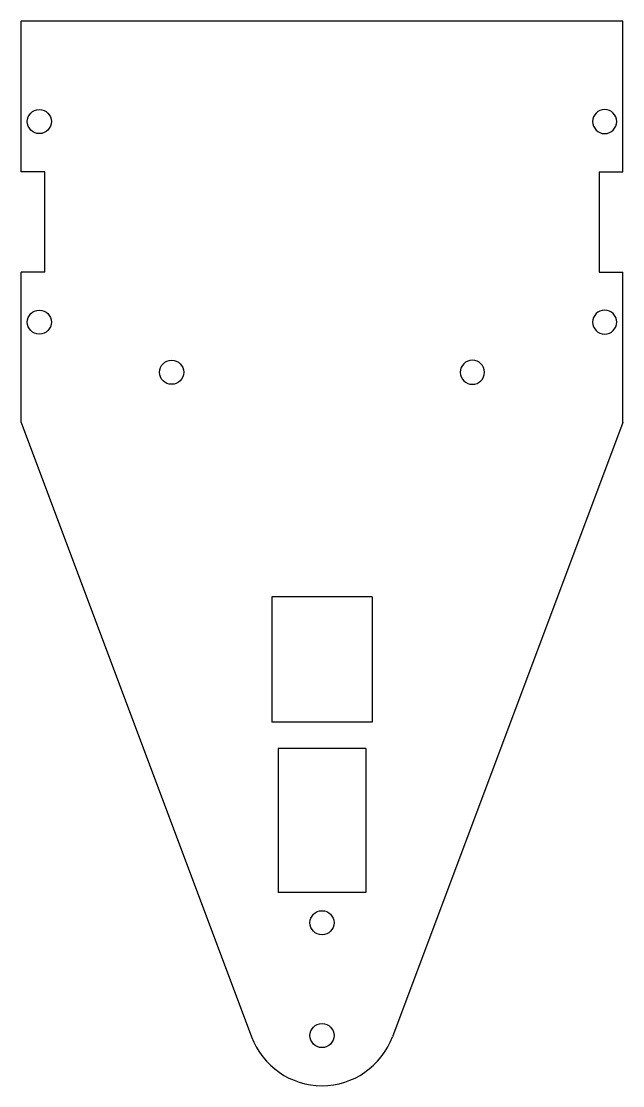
# Model space of a CAD drawing. Extents: x -3 to 0, y 0.69 to 6.
import ezdxf

# ---------------------------------------------------------------- set-up
doc = ezdxf.new("R2010")
doc.units = 0
doc.header["$MEASUREMENT"] = 0
doc.layers.add('VISIBLE', color=7, linetype='CONTINUOUS')

msp = doc.modelspace()

# ---------------------------------------------------------------- linework, layer by layer
at = {"layer": 'VISIBLE'}
for p, q in [((0, 6, 0.117), (-3, 6, 0.117)), ((-3, 5.25, 0.117), (-3, 6, 0.117)), ((0, 5.25, 0.117), (0, 6, 0.117)), ((-2.883, 5.25, 0.117), (-3, 5.25, 0.117)), ((-2.883, 4.75, 0.117), (-2.883, 5.25, 0.117)), ((-0.117, 5.25, 0.117), (-0.117, 4.75, 0.117)), ((-0.117, 5.25, 0.117), (0, 5.25, 0.117)), ((-3, 4, 0.117), (-3, 4.75, 0.117)), ((-2.883, 4.75, 0.117), (-3, 4.75, 0.117)), ((-0.117, 4.75, 0.117), (0, 4.75, 0.117)), ((0, 4, 0.117), (0, 4.75, 0.117)), ((-3, 4, 0.117), (-1.8511, 0.9363, 0.117)), ((0, 4, 0.117), (-1.1489, 0.9363, 0.117)), ((-1.75, 3.1305, 0.117), (-1.75, 2.5055, 0.117)), ((-1.25, 3.1305, 0.117), (-1.75, 3.1305, 0.117)), ((-1.25, 3.1305, 0.117), (-1.25, 2.5055, 0.117)), ((-1.25, 2.5055, 0.117), (-1.75, 2.5055, 0.117)), ((-1.7188, 2.3743, 0.117), (-1.7188, 1.6555, 0.117)), ((-1.2813, 2.3743, 0.117), (-1.7188, 2.3743, 0.117)), ((-1.2813, 2.3743, 0.117), (-1.2813, 1.6555, 0.117)), ((-1.2813, 1.6555, 0.117), (-1.7188, 1.6555, 0.117))]:
    msp.add_line(p, q, dxfattribs=at)
for centre in [(-2.91, 5.5, 0.117), (-2.91, 4.5, 0.117), (-2.25, 4.25, 0.117), (-1.5, 1.5055, 0.117), (-1.5, 0.943, 0.117)]:
    msp.add_circle(centre, 0.06, dxfattribs=at)
at = {"layer": 'VISIBLE', "extrusion": (0, 0, -1)}
for centre in [(0.09, 5.5, -0.117), (0.09, 4.5, -0.117), (0.75, 4.25, -0.117)]:
    msp.add_circle(centre, 0.06, dxfattribs=at)
at = {"layer": 'VISIBLE'}
msp.add_arc((-1.5, 1.068, 0.117), 0.375, 200.556, 339.444, dxfattribs=at)

doc.saveas('drawing.dxf')
